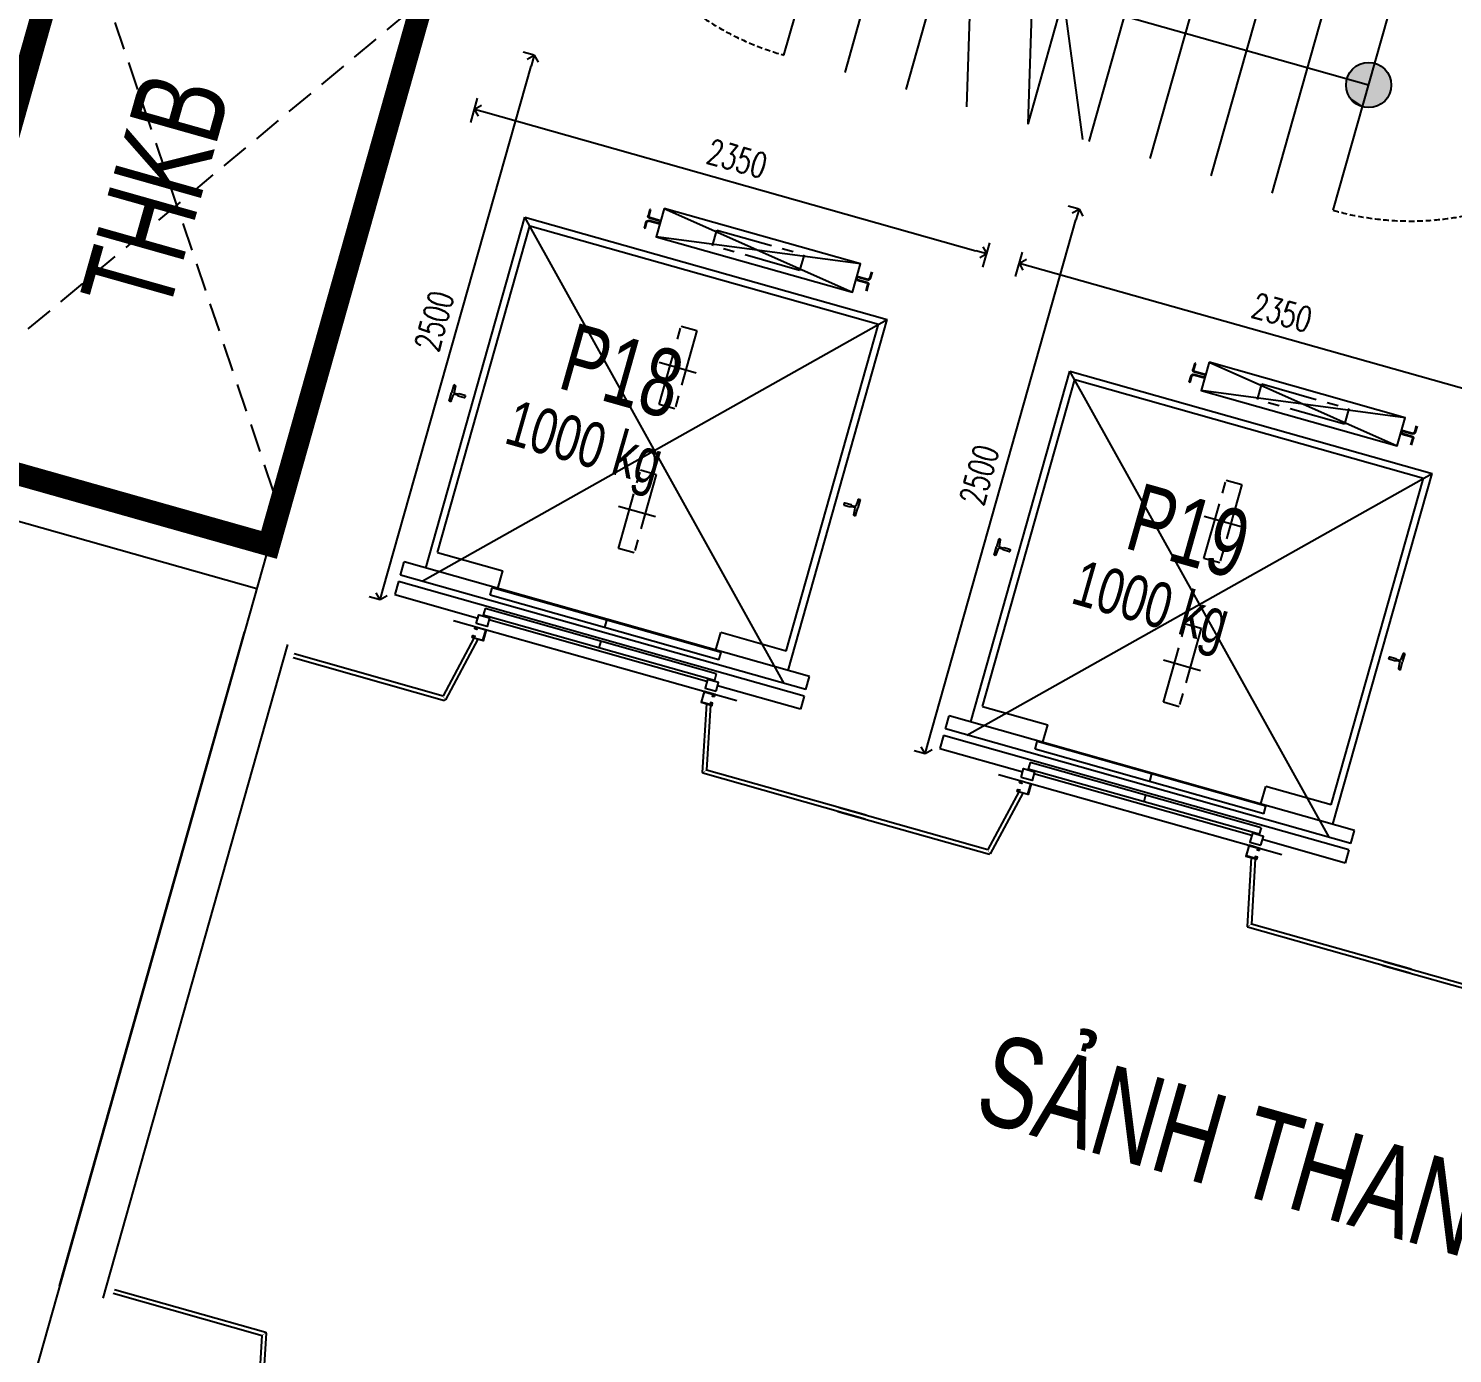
# Model space of a CAD drawing. Header units: millimetres. Extents: x -361675616 to 361246347, y -284141842 to 284396604.
# Drawn here: x -59336 to -53049, y 98079 to 103931 of the extents above; entities that cross this region are included whole.
import ezdxf
from ezdxf.enums import TextEntityAlignment as Align
from ezdxf.xclip import XClip

# ---------------------------------------------------------------- set-up
doc = ezdxf.new("R2010")
doc.units = ezdxf.units.MM
doc.header["$LTSCALE"] = 100
doc.header["$MEASUREMENT"] = 0
doc.header["$XCLIPFRAME"] = 0
for name, pattern in [('CENTERX2', [4, 2.5, -0.5, 0.5, -0.5]), ('HIDDEN', [0.375, 0.25, -0.125]), ('PHANTOMX2', [5, 2.5, -0.5, 0.5, -0.5, 0.5, -0.5]), ('Xref_NT1+NT2_MBDV Cot vach_220729$0$HIDDEN', [0.375, 0.25, -0.125])]:
    doc.linetypes.add(name, pattern=pattern)
for name, color, linetype in [('A-ANNO-ROOM', 50, 'Continuous'), ('dien tich thong thuy', 3, 'Continuous'), ('KT-Khuat', 9, 'HIDDEN'), ('KT-Net manh', 139, 'Continuous'), ('KT-Noi that', 32, 'Continuous'), ('KT-Tuong', 1, 'Continuous'), ('Xref_NT1+NT2 Cot vach HIGH$0$KT-Text', 7, 'Continuous'), ('Xref_NT1+NT2_MBDV Cot vach_220729$0$A-FLOR-STRS-ARROW', 8, 'Continuous'), ('Xref_NT1+NT2_MBDV Cot vach_220729$0$ccu12-Thay', 7, 'Continuous'), ('Xref_NT1+NT2_MBDV Cot vach_220729$0$KT-Net manh', 139, 'Continuous'), ('Xref_NT1+NT2_MBDV Cot vach_220729$0$KT-Text', 7, 'Continuous'), ('Xref_NT1+NT2_MBDV Cot vach_220729$0$KT-Thay', 7, 'Continuous'), ('Xref_NT1+NT2_MBDV Cot vach_220729$0$KT-Tuong', 1, 'Continuous'), ('Xref_ST_MBDV Cot vach 30.7.2022$0$KT-Text', 7, 'Continuous'), ('Xref_ST_MBDV Cot vach 30.7.2022$0$ST_MBDV Cot vach 220803$0$Xref_ST_MBDV Cot vach 30.7.2022$0$KT-Tuong', 1, 'Continuous')]:
    doc.layers.add(name, color=color, linetype=linetype)
doc.layers.add('D-building block', color=8, linetype='Continuous', lineweight=13)
doc.layers.add('KT-Kich thuoc', color=159, linetype='Continuous', lineweight=18)
doc.styles.add('220126_HDN_HBA typical plan$0$211210_HDN_HBA_TYPICAL PLAN CORE OPT 1$0$HBA-Text', font='GOTHIC.TTF')
doc.styles.add('DIM', font='vnsimli.shx', dxfattribs={"width": 0.7})
doc.styles.add('Xref_NT1+NT2 Cot vach HIGH$0$Arial', font='arial.ttf', dxfattribs={"width": 0.7})
doc.styles.add('Xref_NT1+NT2_MBDV Cot vach_220729$0$Arial', font='arial.ttf', dxfattribs={"width": 0.7})
doc.styles.add('Xref_NT1+NT2_MBDV Cot vach_220729$0$xref.N.Cot vach tang N2$0$DIM', font='vnsimli.shx', dxfattribs={"width": 0.7})
doc.dimstyles.new('CCU 1-100 A1', dxfattribs={"dimscale": 100, "dimtxt": 2.2, "dimasz": 1, "dimexe": 1, "dimexo": 0, "dimgap": 1, "dimtad": 1, "dimdec": 0, "dimdsep": 46, "dimtxsty": 'DIM', "dimblk1": 'ARCHTICK', "dimblk2": 'ARCHTICK', "dimsah": 1, "dimcen": 0, "dimdle": 1, "dimclrd": 256, "dimclre": 256, "dimclrt": 31, "dimadec": 0, "dimazin": 0, "dimtfac": 1, "dimtdec": 0, "dimtix": 1, "dimtmove": 2, "dimatfit": 3, "dimldrblk": 'ARCHTICK', "dimfxl": 8, "dimtolj": 1, "dimarcsym": 0})
doc.dimstyles.new('Xref_NT1+NT2_MBDV Cot vach_220729$0$xref.N.Cot vach tang N2$0$CCU 1-100 A1', dxfattribs={"dimscale": 100, "dimtxt": 2.2, "dimasz": 1, "dimexe": 1, "dimexo": 0, "dimgap": 1, "dimtad": 1, "dimdec": 0, "dimdsep": 46, "dimtxsty": 'Xref_NT1+NT2_MBDV Cot vach_220729$0$xref.N.Cot vach tang N2$0$DIM', "dimblk1": 'Xref_NT1+NT2_MBDV Cot vach_220729$0$xref.N.Cot vach tang N2$0$_ARCHTICK', "dimblk2": 'Xref_NT1+NT2_MBDV Cot vach_220729$0$xref.N.Cot vach tang N2$0$_ARCHTICK', "dimsah": 1, "dimcen": 0, "dimdle": 1, "dimclrd": 256, "dimclre": 256, "dimclrt": 31, "dimadec": 0, "dimazin": 0, "dimtfac": 1, "dimtdec": 0, "dimtix": 1, "dimtmove": 2, "dimatfit": 3, "dimldrblk": 'Xref_NT1+NT2_MBDV Cot vach_220729$0$xref.N.Cot vach tang N2$0$_ARCHTICK', "dimfxl": 8, "dimtolj": 1, "dimarcsym": 0})

# ---------------------------------------------------------------- blocks, each defined once
blk = doc.blocks.new('Xref_NT1+NT2_MBDV Cot vach_220729$0$A$C6F5A0866')
at = {"layer": 'Xref_NT1+NT2_MBDV Cot vach_220729$0$KT-Net manh'}
h = blk.add_hatch(color=256, dxfattribs=at)
edge = h.paths.add_edge_path(flags=0)
edge.add_arc((3725, 7205), 100, 360, 720)
h = blk.add_hatch(color=256, dxfattribs=at)
edge = h.paths.add_edge_path(flags=0)
edge.add_arc((3725, 7205), 100, 360, 720)
blk.add_hatch(color=256, dxfattribs=at).paths.add_polyline_path([(3694.1, 7109.9), (3755.9, 7109.9), (3805.9, 7146.2), (3825, 7205), (3805.9, 7263.8), (3755.9, 7300.1), (3694.1, 7300.1), (3644.1, 7263.8), (3625, 7205), (3644.1, 7146.2)], flags=0)
blk.add_hatch(color=256, dxfattribs=at).paths.add_polyline_path([(3694.1, 7109.9), (3755.9, 7109.9), (3805.9, 7146.2), (3825, 7205), (3805.9, 7263.8), (3755.9, 7300.1), (3694.1, 7300.1), (3644.1, 7263.8), (3625, 7205), (3644.1, 7146.2)], flags=0)
at = {"layer": 'Xref_NT1+NT2_MBDV Cot vach_220729$0$A-FLOR-STRS-ARROW', "elevation": 0}
for points in [[(3150, 8885.9), (3626.5, 9003.8), (3648.3, 9137.7), (3748.9, 8899.2), (3767.4, 9035.4), (4425, 9177.1)], [(3150, 8605), (3626.5, 8722.9), (3648.3, 8856.8), (3748.9, 8618.3), (3767.4, 8754.5), (4425, 8896.2)]]:
    blk.add_lwpolyline(points, dxfattribs=at)
at = {"layer": 'Xref_NT1+NT2_MBDV Cot vach_220729$0$KT-Net manh'}
blk.add_line((3644.1, 7263.8, 0), (3625, 7205, 0), dxfattribs=at)
blk.add_line((3644.1, 7263.8, 0), (3625, 7205, 0), dxfattribs=at)
at = {"layer": 'Xref_NT1+NT2_MBDV Cot vach_220729$0$KT-Net manh', "linetype": 'Xref_NT1+NT2_MBDV Cot vach_220729$0$HIDDEN'}
blk.add_lwpolyline([(3150, 9725, -0.414131), (4399.7, 10975), (4650.3, 10975, -0.414131), (5900, 9725, -1.000029)], format="xyb", dxfattribs=at)
at = {"layer": 'Xref_NT1+NT2_MBDV Cot vach_220729$0$KT-Net manh', "elevation": 0}
for points in [[(3725, 7205), (3725, 8675)], [(4375, 8334.2), (3725, 8605), (3150, 8355)]]:
    blk.add_lwpolyline(points, dxfattribs=at)
at = {"layer": 'Xref_NT1+NT2_MBDV Cot vach_220729$0$KT-Net manh', "linetype": 'Xref_NT1+NT2_MBDV Cot vach_220729$0$HIDDEN', "elevation": 0}
blk.add_lwpolyline([(3150, 7205, 0.414131), (4399.7, 5955), (4650.3, 5955, 0.414131), (5900, 7205, 1.000029)], format="xyb", dxfattribs=at)
at = {"layer": 'Xref_NT1+NT2_MBDV Cot vach_220729$0$KT-Net manh'}
blk.add_circle((3725, 7205, 0), 100, dxfattribs=at)
blk.add_circle((3725, 7205, 0), 100, dxfattribs=at)
at = {"layer": 'Xref_NT1+NT2_MBDV Cot vach_220729$0$KT-Thay', "extrusion": (1.28361e-08, 3.72499e-11, 1)}
for p, q in [((3150, 9725), (4375, 9725, 0)), ((3150, 9445, 0), (4375, 9445, 0)), ((3150, 9165, 0), (4375, 9165, 0)), ((3150, 8605, 0), (4375, 8605, 0)), ((3150, 8325, 0), (4375, 8325, 0)), ((3150, 8045, 0), (4375, 8045, 0)), ((3150, 7765, 0), (4375, 7765, 0)), ((3150, 7485, 0), (4375, 7485, 0)), ((3150, 7205, 0), (4375, 7205, 0))]:
    blk.add_line(p, q, dxfattribs=at)
blk = doc.blocks.new('_Open90')
at = {"color": 0, "linetype": 'ByBlock', "lineweight": -2}
for p, q in [((0, 0), (-1, 0)), ((-0.5, 0.5), (0, 0)), ((0, 0), (-0.5, -0.5))]:
    blk.add_line(p, q, dxfattribs=at)
blk = doc.blocks.new('*D120')
at = {"layer": 'Defpoints', "color": 5, "transparency": 16777216}
for p, q in [((730, -880.3), (730, -741.6)), ((2230, -843.2), (2230, -741.7)), ((780, -791.6), (1371.8, -791.7)), ((2180, -791.7), (1728.4, -791.7))]:
    blk.add_line(p, q, dxfattribs=at)
at = {"layer": 'Defpoints', "color": 0, "transparency": 16777216}
for p in [(2230, -791.7), (2230, -843.2, 0), (730, -880.3, 0)]:
    blk.add_point(p, dxfattribs=at)
at = {"layer": 'Defpoints', "color": 5, "transparency": 16777216, "xscale": 50, "yscale": 50, "zscale": 50}
for p, rotation in [((730, -791.6), 179.9996488722478), ((2230, -791.7), 359.9996488722477)]:
    blk.add_blockref('_Open90', p, dxfattribs=dict(at, rotation=rotation))
at = {"layer": 'Defpoints', "color": 5, "transparency": 16777216, "insert": (1550.1, -791.7), "char_height": 110, "attachment_point": 5, "rotation": 359.99965, "style": 'DIM'}
blk.add_mtext('\\A1;1500', dxfattribs=at)
blk = doc.blocks.new('_ARCHTICK')
at = {"color": 0, "linetype": 'ByBlock', "const_width": 0.15}
blk.add_lwpolyline([(-0.5, -0.5), (0.5, 0.5)], dxfattribs=at)
blk = doc.blocks.new('*D121')
at = {"layer": 'Defpoints', "color": 5, "transparency": 16777216}
for p, q in [((879.1, -387.5), (1000.2, -387.5)), ((950.2, -437.5), (950.2, -1009.2)), ((950.2, -1937.5), (950.2, -1365.8)), ((879.1, -1987.5), (1000.2, -1987.5))]:
    blk.add_line(p, q, dxfattribs=at)
at = {"layer": 'Defpoints', "color": 0, "transparency": 16777216}
for p in [(879.1, -387.5, 0), (879.1, -1987.5, 0), (950.2, -1987.5)]:
    blk.add_point(p, dxfattribs=at)
at = {"layer": 'Defpoints', "color": 5, "transparency": 16777216, "xscale": 50, "yscale": 50, "zscale": 50}
for p, rotation in [((950.2, -387.5), 89.99964887558284), ((950.2, -1987.5), 269.9996488755828)]:
    blk.add_blockref('_Open90', p, dxfattribs=dict(at, rotation=rotation))
at = {"layer": 'Defpoints', "color": 5, "transparency": 16777216, "insert": (950.2, -1187.5), "char_height": 110, "attachment_point": 5, "rotation": 269.99965, "style": 'DIM'}
blk.add_mtext('\\A1;1600', dxfattribs=at)
blk = doc.blocks.new('Xref_NT1+NT2_MBDV Cot vach_220729$0$xref.N.Cot vach tang N2$0$_Open90')
at = {"color": 0, "linetype": 'ByBlock', "lineweight": -2}
for p, q in [((0, 0), (-1, 0)), ((-0.5, 0.5), (0, 0)), ((0, 0), (-0.5, -0.5))]:
    blk.add_line(p, q, dxfattribs=at)
blk = doc.blocks.new('*D140')
at = {"layer": 'Defpoints', "color": 5, "transparency": 16777216}
for p, q in [((-54697.9, 103133.7), (-54746, 103147.3)), ((-55364.1, 100776), (-54711.5, 103085.6)), ((-55377.7, 100727.9), (-55425.8, 100741.5))]:
    blk.add_line(p, q, dxfattribs=at)
at = {"layer": 'Defpoints', "color": 0, "transparency": 16777216}
for p in [(-54697.9, 103133.7, 0), (-54697.9, 103133.7), (-55377.7, 100727.9, 0)]:
    blk.add_point(p, dxfattribs=at)
at = {"layer": 'Defpoints', "color": 5, "transparency": 16777216, "xscale": 50, "yscale": 50, "zscale": 50}
for p, rotation in [((-54697.9, 103133.7), 74.22122040715553), ((-55377.7, 100727.9), 254.2212204071555)]:
    blk.add_blockref('Xref_NT1+NT2_MBDV Cot vach_220729$0$xref.N.Cot vach tang N2$0$_Open90', p, dxfattribs=dict(at, rotation=rotation))
at = {"layer": 'Defpoints', "color": 5, "transparency": 16777216, "insert": (-55138.8, 101959.4), "char_height": 110, "attachment_point": 5, "rotation": 74.22122, "style": 'Xref_NT1+NT2_MBDV Cot vach_220729$0$xref.N.Cot vach tang N2$0$DIM'}
blk.add_mtext('\\A1;2500', dxfattribs=at)
blk = doc.blocks.new('Xref_NT1+NT2_MBDV Cot vach_220729$0$xref.N.Cot vach tang N2$0$_ARCHTICK')
at = {"color": 0, "linetype": 'ByBlock', "const_width": 0.15}
blk.add_lwpolyline([(-0.5, -0.5), (0.5, 0.5)], dxfattribs=at)
blk = doc.blocks.new('*D141')
at = {"layer": 'Defpoints', "color": 5, "transparency": 16777216}
for p, q in [((-54978, 102835.9), (-54947.7, 102943.1)), ((-54913.2, 102881.4), (-52748, 102269.6)), ((-52716.6, 102196.9), (-52686.3, 102304.1))]:
    blk.add_line(p, q, dxfattribs=at)
at = {"layer": 'Defpoints', "color": 0, "transparency": 16777216}
for p in [(-54978, 102835.9, 0), (-52699.9, 102256), (-52716.6, 102196.9, 0)]:
    blk.add_point(p, dxfattribs=at)
at = {"layer": 'Defpoints', "color": 5, "transparency": 16777216, "xscale": 50, "yscale": 50, "zscale": 50}
for p, rotation in [((-54961.3, 102895), 164.2212196862855), ((-52699.9, 102256), 344.2212196862855)]:
    blk.add_blockref('Xref_NT1+NT2_MBDV Cot vach_220729$0$xref.N.Cot vach tang N2$0$_Open90', p, dxfattribs=dict(at, rotation=rotation))
at = {"layer": 'Defpoints', "color": 5, "transparency": 16777216, "insert": (-53802.1, 102676.5), "char_height": 110, "attachment_point": 5, "rotation": 344.22122, "style": 'Xref_NT1+NT2_MBDV Cot vach_220729$0$xref.N.Cot vach tang N2$0$DIM'}
blk.add_mtext('\\A1;2350', dxfattribs=at)
blk = doc.blocks.new('*D142')
at = {"layer": 'Defpoints', "color": 5, "transparency": 16777216}
for p, q in [((-57103.7, 103813.5), (-57151.8, 103827.1)), ((-57769.9, 101455.8), (-57117.3, 103765.4)), ((-57783.5, 101407.7), (-57831.6, 101421.3))]:
    blk.add_line(p, q, dxfattribs=at)
at = {"layer": 'Defpoints', "color": 0, "transparency": 16777216}
for p in [(-57103.7, 103813.5, 0), (-57103.7, 103813.5), (-57783.5, 101407.7, 0)]:
    blk.add_point(p, dxfattribs=at)
at = {"layer": 'Defpoints', "color": 5, "transparency": 16777216, "xscale": 50, "yscale": 50, "zscale": 50}
for p, rotation in [((-57103.7, 103813.5), 74.22122040715507), ((-57783.5, 101407.7), 254.2212204071551)]:
    blk.add_blockref('Xref_NT1+NT2_MBDV Cot vach_220729$0$xref.N.Cot vach tang N2$0$_Open90', p, dxfattribs=dict(at, rotation=rotation))
at = {"layer": 'Defpoints', "color": 5, "transparency": 16777216, "insert": (-57544.6, 102639.2), "char_height": 110, "attachment_point": 5, "rotation": 74.22122, "style": 'Xref_NT1+NT2_MBDV Cot vach_220729$0$xref.N.Cot vach tang N2$0$DIM'}
blk.add_mtext('\\A1;2500', dxfattribs=at)
blk = doc.blocks.new('*D143')
at = {"layer": 'Defpoints', "color": 5, "transparency": 16777216}
for p, q in [((-57383.8, 103515.8), (-57353.5, 103622.9)), ((-57319, 103561.2), (-55153.8, 102949.4)), ((-55122.4, 102876.7), (-55092.1, 102983.9))]:
    blk.add_line(p, q, dxfattribs=at)
at = {"layer": 'Defpoints', "color": 0, "transparency": 16777216}
for p in [(-57383.8, 103515.8, 0), (-55105.7, 102935.8), (-55122.4, 102876.7, 0)]:
    blk.add_point(p, dxfattribs=at)
at = {"layer": 'Defpoints', "color": 5, "transparency": 16777216, "xscale": 50, "yscale": 50, "zscale": 50}
for p, rotation in [((-57367.1, 103574.8), 164.221219686286), ((-55105.7, 102935.8), 344.221219686286)]:
    blk.add_blockref('Xref_NT1+NT2_MBDV Cot vach_220729$0$xref.N.Cot vach tang N2$0$_Open90', p, dxfattribs=dict(at, rotation=rotation))
at = {"layer": 'Defpoints', "color": 5, "transparency": 16777216, "insert": (-56207.9, 103356.3), "char_height": 110, "attachment_point": 5, "rotation": 344.22122, "style": 'Xref_NT1+NT2_MBDV Cot vach_220729$0$xref.N.Cot vach tang N2$0$DIM'}
blk.add_mtext('\\A1;2350', dxfattribs=at)
blk = doc.blocks.new('STTT2')
at = {"layer": 'Xref_NT1+NT2_MBDV Cot vach_220729$0$KT-Text', "extrusion": (-7.84266e-08, 2.27976e-08, 1), "style": 'Xref_NT1+NT2_MBDV Cot vach_220729$0$Arial', "oblique": 360, "width": 0.7}
for s, p in [('P18', (-56626.2, 102067.4, 0)), ('P19', (-54124.2, 101360.4, 0))]:
    blk.add_text(s, height=300, rotation=344.22122, dxfattribs=at).set_placement(p, align=Align.CENTER)
at = {"layer": 'Xref_NT1+NT2_MBDV Cot vach_220729$0$KT-Text', "style": 'Xref_NT1+NT2_MBDV Cot vach_220729$0$Arial', "width": 0.7}
for p in [(-56777.9, 101798.5, 0), (-54275.9, 101091.5, 0)]:
    blk.add_text('1000 kg', height=200, rotation=344, dxfattribs=at).set_placement(p, align=Align.CENTER)
blk = doc.blocks.new('ĂERWER')
at = {"layer": 'Xref_ST_MBDV Cot vach 30.7.2022$0$KT-Text'}
blk.add_blockref('STTT2', (0, 0), dxfattribs=at)
blk = doc.blocks.new('PCCCCC')
at = {"layer": 'D-building block', "color": 2, "const_width": 100, "elevation": 0}
blk.add_lwpolyline([(-37495.8, -49951.1), (-35956.1, -50386.2), (-35276.3, -47980.4), (-36816, -47545.3)], close=True, dxfattribs=at)
at = {"layer": 'KT-Khuat', "ltscale": 5}
for p, q in [((-36816, -47545.4, 0), (-35911.2, -50227.5, 0)), ((-37450.9, -49792.4, 0), (-35276.3, -47980.4, 0))]:
    blk.add_line(p, q, dxfattribs=at)
at = {"layer": 'KT-Tuong'}
blk.add_line((-36816, -47545.3, 0), (-37495.8, -49951.1, 0), dxfattribs=at)
at = {"layer": 'Xref_ST_MBDV Cot vach 30.7.2022$0$ST_MBDV Cot vach 220803$0$Xref_ST_MBDV Cot vach 30.7.2022$0$KT-Tuong'}
for p, q in [((-37495.8, -49951.1, 0), (-35956.1, -50386.2, 0)), ((-37495.8, -49951.1, 0), (-35956.1, -50386.2, 0)), ((-37743.6, -50088.9, 0), (-36010.4, -50578.6, 0))]:
    blk.add_line(p, q, dxfattribs=at)
at = {"layer": 'Xref_NT1+NT2_MBDV Cot vach_220729$0$KT-Text', "extrusion": (-2.27976e-08, -7.84266e-08, 1), "style": 'Xref_NT1+NT2_MBDV Cot vach_220729$0$Arial', "width": 0.7}
blk.add_text('THKB', height=400, rotation=74.22123, dxfattribs=at).set_placement((-36265, -48884.8, 0), align=Align.CENTER)
blk = doc.blocks.new('A$C418F5BC8')
at = {"layer": 'A-ANNO-ROOM', "insert": (648.1, 1090.8), "char_height": 600, "attachment_point": 2, "rotation": 50.44883, "style": '220126_HDN_HBA typical plan$0$211210_HDN_HBA_TYPICAL PLAN CORE OPT 1$0$HBA-Text'}
blk.add_mtext_dynamic_manual_height_columns('SL-S', width=722857412.874, gutter_width=9765.6, heights=[0], dxfattribs=at)
blk = doc.blocks.new('A$C2A6C5140')
at = {"layer": 'A-ANNO-ROOM', "insert": (731.4, 1190, 0), "char_height": 600, "attachment_point": 2, "rotation": 50.44883, "style": '220126_HDN_HBA typical plan$0$211210_HDN_HBA_TYPICAL PLAN CORE OPT 1$0$HBA-Text'}
blk.add_mtext_dynamic_manual_height_columns('2-BR', width=722857412.874, gutter_width=9765.6, heights=[0], dxfattribs=at)
blk = doc.blocks.new('A$C5388591E')
at = {"layer": 'A-ANNO-ROOM', "insert": (894.3, 842.2, 0), "char_height": 600, "attachment_point": 2, "rotation": 1.40647, "style": '220126_HDN_HBA typical plan$0$211210_HDN_HBA_TYPICAL PLAN CORE OPT 1$0$HBA-Text'}
blk.add_mtext_dynamic_manual_height_columns('3-BR', width=722857412.874, gutter_width=9765.6, heights=[0], dxfattribs=at)
blk = doc.blocks.new('A$C21AF0CCA')
at = {"layer": 'A-ANNO-ROOM', "insert": (1197.6, 814.7), "char_height": 600, "attachment_point": 2, "rotation": 0.10543, "style": '220126_HDN_HBA typical plan$0$211210_HDN_HBA_TYPICAL PLAN CORE OPT 1$0$HBA-Text'}
blk.add_mtext_dynamic_manual_height_columns('1-BR+', width=722857412.874, gutter_width=9765.6, heights=[0], dxfattribs=at)
blk = doc.blocks.new('TM KHACH CH (NT2)')
at = {"layer": 'KT-Net manh'}
for p, q in [((2832, 100), (2832, -583.1)), ((2850, 100), (2850, -595.3)), ((2500, -537.5), (2500, -1837.5)), ((2550, -644.8), (2832, -583.1)), ((2550, -663.3), (2847, -598.3)), ((2847, -595.3), (2847, -598.3)), ((2850, -595.3), (2847, -595.3)), ((2550, -1711.7), (2847, -1776.7)), ((2550, -1730.2), (2832, -1791.9)), ((2832, -2525), (2832, -1791.9)), ((2847, -1779.7), (2847, -1776.7)), ((2850, -1779.7), (2847, -1779.7)), ((2850, -2525), (2850, -1779.7))]:
    blk.add_line(p, q, dxfattribs=at)
at = {"layer": 'KT-Net manh', "const_width": 2}
for points in [[(2847, -595.3), (2832, -583.1)], [(2847, -1779.7), (2832, -1791.9)]]:
    blk.add_lwpolyline(points, dxfattribs=at)
at = {"layer": 'KT-Net manh', "ltscale": 2}
for points in [[(2510, -637.5), (2500, -637.5), (2500, -687.5), (2550, -687.5), (2550, -637.5), (2540, -637.5), (2540, -647.5), (2541.6, -647.5), (2541.6, -639.1), (2548.4, -639.1), (2548.4, -685.9), (2501.6, -685.9), (2501.6, -639.1), (2508.4, -639.1), (2508.4, -647.5), (2510, -647.5)], [(2510, -1737.5), (2500, -1737.5), (2500, -1687.5), (2550, -1687.5), (2550, -1737.5), (2540, -1737.5), (2540, -1727.5), (2541.6, -1727.5), (2541.6, -1735.9), (2548.4, -1735.9), (2548.4, -1689.1), (2501.6, -1689.1), (2501.6, -1735.9), (2508.4, -1735.9), (2508.4, -1727.5), (2510, -1727.5)]]:
    blk.add_lwpolyline(points, close=True, dxfattribs=at)
at = {"layer": 'KT-Noi that', "linetype": 'Continuous'}
for p, q in [((1497.5, -260.5, 0), (1497.5, -255.5, 0)), ((1497.5, -255.5, 0), (1535, -255.5, 0)), ((1500.5, -263.5, 0), (1530, -266.6, 0)), ((1530, -316.5, 0), (1530, -287.5, 0)), ((1533, -283.4, 0), (1533, -269.6, 0)), ((1572.5, -255.5, 0), (1535, -255.5, 0)), ((1537.1, -283.4, 0), (1537.1, -269.6, 0)), ((1540, -316.5, 0), (1540, -287.5, 0)), ((1569.5, -263.5, 0), (1540.1, -266.6, 0)), ((1572.5, -260.5, 0), (1572.5, -255.5, 0)), ((1531, -317.5, 0), (1535, -317.5, 0)), ((1539, -317.5, 0), (1535, -317.5, 0)), ((516.5, -877.5, 0), (545.6, -877.5, 0)), ((516.5, -880.7, 0), (516.5, -877.5, 0)), ((603.5, -877.5, 0), (574.4, -877.5, 0)), ((603.5, -880.7, 0), (603.5, -877.5, 0)), ((516.5, -880.7, 0), (545.6, -880.7, 0)), ((551.8, -931.3, 0), (551.8, -886.9, 0)), ((555, -931.3, 0), (555, -886.9, 0)), ((558, -934.3, 0), (562, -934.3, 0)), ((558, -937.5, 0), (562, -937.5, 0)), ((565, -931.3, 0), (565, -886.9, 0)), ((568.2, -931.3, 0), (568.2, -886.9, 0)), ((603.5, -880.7, 0), (574.4, -880.7, 0)), ((551.8, -1843.7, 0), (551.8, -1888.1, 0)), ((555, -1843.7, 0), (555, -1888.1, 0)), ((558, -1837.5, 0), (562, -1837.5, 0)), ((558, -1840.7, 0), (562, -1840.7, 0)), ((565, -1843.7, 0), (565, -1888.1, 0)), ((568.2, -1843.7, 0), (568.2, -1888.1, 0)), ((516.5, -1894.3, 0), (545.6, -1894.3, 0)), ((516.5, -1897.5, 0), (545.6, -1897.5, 0)), ((603.5, -1894.3, 0), (574.4, -1894.3, 0)), ((603.5, -1897.5, 0), (574.4, -1897.5, 0)), ((1530, -2058.5, 0), (1530, -2087.5, 0)), ((1531, -2057.5, 0), (1535, -2057.5, 0)), ((1539, -2057.5, 0), (1535, -2057.5, 0)), ((1540, -2058.5, 0), (1540, -2087.5, 0)), ((1497.5, -2114.5, 0), (1497.5, -2119.5, 0)), ((1497.5, -2119.5, 0), (1535, -2119.5, 0)), ((1500.5, -2111.5, 0), (1529.9, -2108.4, 0)), ((1532.9, -2091.6, 0), (1532.9, -2105.4, 0)), ((1572.5, -2119.5, 0), (1535, -2119.5, 0)), ((1537.1, -2091.6, 0), (1537.1, -2105.4, 0)), ((1569.5, -2111.5, 0), (1540.1, -2108.4, 0)), ((1572.5, -2114.5, 0), (1572.5, -2119.5, 0))]:
    blk.add_line(p, q, dxfattribs=at)
at = {"layer": 'KT-Noi that', "linetype": 'Continuous', "ltscale": 2}
for p, q in [((2310, -2117.5, 0), (2310, -257.5, 0)), ((2370, -257.5, 0), (2310, -257.5, 0)), ((2370, -2117.5, 0), (2370, -257.5, 0)), ((2400, -2117.5, 0), (2400, -257.5, 0)), ((2400, -257.5, 0), (2460, -257.5, 0)), ((2460, -257.5, 0), (2460, -637.5, 0)), ((700, -356.5, 0), (700, -2018.5, 0)), ((2310, -356.5, 0), (700, -356.5, 0)), ((730, -387.5, 0), (730, -1987.5, 0)), ((2230, -387.5, 0), (730, -387.5, 0)), ((2230, -387.5, 0), (2230, -687.5, 0)), ((2310, -687.5, 0), (2230, -687.5, 0)), ((2314, -1712.5, 0), (2314, -662.5, 0)), ((2348, -662.5, 0), (2314, -662.5, 0)), ((2348, -1712.5, 0), (2348, -662.5, 0)), ((2411, -1717.5, 0), (2411, -657.5, 0)), ((2411, -657.5, 0), (2441.3, -657.5, 0)), ((2441.3, -1717.5, 0), (2441.3, -657.5, 0)), ((2455, -1687.5, 0), (2455, -687.5, 0)), ((2314, -1187.5, 0), (2348, -1187.5, 0)), ((2411, -1187.5, 0), (2441.3, -1187.5, 0)), ((2230, -1987.5, 0), (2230, -1687.5, 0)), ((2310, -1687.5, 0), (2230, -1687.5, 0)), ((2348, -1712.5, 0), (2314, -1712.5, 0)), ((2411, -1717.5, 0), (2441.3, -1717.5, 0)), ((2460, -2117.5, 0), (2460, -1737.5, 0)), ((2230, -1987.5, 0), (730, -1987.5, 0)), ((2310, -2018.5, 0), (700, -2018.5, 0)), ((2370, -2117.5, 0), (2310, -2117.5, 0)), ((2400, -2117.5, 0), (2460, -2117.5, 0))]:
    blk.add_line(p, q, dxfattribs=at)
at = {"layer": 'KT-Noi that', "linetype": 'HIDDEN', "ltscale": 500}
for p, q in [((2370, -356.5, 0), (700, -2018.5, 0)), ((2370, -2018.5, 0), (700, -356.5, 0)), ((495, -937.5, 0), (625, -1837.5, 0)), ((495, -1837.5, 0), (625, -937.5, 0))]:
    blk.add_line(p, q, dxfattribs=at)
at = {"layer": 'KT-Noi that', "linetype": 'CENTERX2'}
for p, q in [((1155, -1101.5, 0), (1155, -1270.8, 0)), ((1815, -1101.5, 0), (1815, -1270.8, 0))]:
    blk.add_line(p, q, dxfattribs=at)
at = {"layer": 'KT-Noi that', "linetype": 'Continuous', "ltscale": 2, "elevation": 0}
for points in [[(2485, -637.5), (2445, -637.5), (2445, -687.5), (2485, -687.5)], [(495, -937.5), (625, -937.5), (625, -1837.5), (495, -1837.5)], [(2485, -1737.5), (2445, -1737.5), (2445, -1687.5), (2485, -1687.5)]]:
    blk.add_lwpolyline(points, close=True, dxfattribs=at)
at = {"layer": 'KT-Noi that', "linetype": 'PHANTOMX2', "elevation": 0}
for points in [[(524, -1187.5), (524, -1587.5), (596, -1587.5), (596, -1187.5)], [(975, -1151.5), (975, -1223.5), (1335, -1223.5), (1335, -1151.5)], [(1635, -1151.5), (1635, -1223.5), (1995, -1223.5), (1995, -1151.5)]]:
    blk.add_lwpolyline(points, close=True, dxfattribs=at)
at = {"layer": 'KT-Noi that', "linetype": 'Continuous'}
for centre, radius, start, end in [((1500.5, -260.5, 0), 3, 179.99965, 269.99965), ((1530, -269.6, 0), 3, 359.99965, 89.99965), ((1527.7, -282.8, 0), 5.25, 295.66937, 353.31693), ((1540.1, -269.6, 0), 3, 89.99965, 179.99965), ((1542.3, -282.8, 0), 5.25, 186.68237, 244.32993), ((1569.5, -260.5, 0), 3, 269.99965, 359.99965), ((1531, -316.5, 0), 1, 179.99965, 269.99965), ((1539, -316.5, 0), 1, 269.99965, 359.99965), ((545.6, -886.9, 0), 9.4, 359.99965, 89.99965), ((574.4, -886.9, 0), 9.4, 89.99965, 179.99965), ((545.6, -886.9, 0), 6.2, 359.99965, 89.99965), ((558, -931.3, 0), 6.2, 179.99965, 269.99965), ((558, -931.3, 0), 3, 179.99965, 269.99965), ((562, -931.3, 0), 6.2, 269.99965, 359.99965), ((562, -931.3, 0), 3, 269.99965, 359.99965), ((574.4, -886.9, 0), 6.2, 89.99965, 179.99965), ((558, -1843.7, 0), 6.2, 89.99965, 179.99965), ((558, -1843.7, 0), 3, 89.99965, 179.99965), ((562, -1843.7, 0), 6.2, 359.99965, 89.99965), ((562, -1843.7, 0), 3, 359.99965, 89.99965), ((545.6, -1888.1, 0), 6.2, 269.99965, 359.99965), ((545.6, -1888.1, 0), 9.4, 269.99965, 359.99965), ((574.4, -1888.1, 0), 9.4, 179.99965, 269.99965), ((574.4, -1888.1, 0), 6.2, 179.99965, 269.99965), ((1531, -2058.5, 0), 1, 89.99965, 179.99965), ((1539, -2058.5, 0), 1, 359.99965, 89.99965), ((1500.5, -2114.5, 0), 3, 89.99965, 179.99965), ((1529.9, -2105.4, 0), 3, 269.99965, 359.99965), ((1527.7, -2092.2, 0), 5.25, 6.68237, 64.32993), ((1542.3, -2092.2, 0), 5.25, 115.66937, 173.31693), ((1540.1, -2105.4, 0), 3, 179.99965, 269.99965), ((1569.5, -2114.5, 0), 3, 359.99965, 89.99965)]:
    blk.add_arc(centre, radius, start, end, dxfattribs=at)
at = {"layer": 'Defpoints', "color": 5}
for base, p1, p2, angle, picture, middle in [((950.2, -1987.5), (879.1, -387.5, 0), (879.1, -1987.5, 0), 89.99965, '*D121', (950.2, -1187.5)), ((2230, -791.7), (730, -880.3, 0), (2230, -843.2, 0), 359.99965, '*D120', (1550.1, -791.7))]:
    dim = blk.add_linear_dim(base=base, p1=p1, p2=p2, angle=angle, dimstyle='CCU 1-100 A1', override={"dimscale": 50, "dimblk1": 'Open90', "dimblk2": 'Open90', "dimclrd": 5, "dimclre": 5, "dimclrt": 5, "dimlwd": 65535, "dimlwe": 65535}, dxfattribs=at)
    dim.commit()
    dim.dimension.update_dxf_attribs({"geometry": picture, "text_midpoint": middle, "dimtype": 128})

msp = doc.modelspace()

# ---------------------------------------------------------------- linework, layer by layer
at = {"layer": 'Xref_NT1+NT2_MBDV Cot vach_220729$0$ccu12-Thay', "elevation": 0}
msp.add_lwpolyline([(-56723.9, 107138.4), (-56723.9, 107138.4), (-57549.9, 104215), (-60042.1, 95395.3), (-58694.9, 95014.7), (-60993.6, 86879.6, 0.5292), (-56786.9, 81810.1), (-44478.4, 82977, 0.308212), (-41014.8, 85871.8)], format="xyb", dxfattribs=at)
at = {"layer": 'Xref_NT1+NT2_MBDV Cot vach_220729$0$KT-Tuong', "ltscale": 0.5}
for p, q in [((-58612.5, 100454.7), (-58383.4, 101265.5, 0)), ((-58787.1, 99101.2), (-58190.9, 101211.1)), ((-59199.2, 98378.5), (-58612.5, 100454.7)), ((-59006.7, 98324.1), (-58787.1, 99101.2))]:
    msp.add_line(p, q, dxfattribs=at)

# ---------------------------------------------------------------- block references
at = {"layer": 'A-ANNO-ROOM'}
for p in [(-189530.7, 172460.4, 0), (-190889.2, 167537.1, 0), (-200792.6, 136225.8, 0)]:
    msp.add_blockref('A$C21AF0CCA', p, dxfattribs=at)
at = {"layer": 'dien tich thong thuy'}
for name, p in [('A$C418F5BC8', (-193627.8, 162535.8, 0)), ('A$C418F5BC8', (-196423.1, 158761.1, 0)), ('A$C2A6C5140', (-184324.1, 156728, 0)), ('A$C418F5BC8', (-197159, 154394.3, 0)), ('A$C418F5BC8', (-196884, 150046.2, 0)), ('A$C2A6C5140', (-186961.9, 149139.9, 0)), ('A$C418F5BC8', (-198454.1, 145456, 0)), ('A$C418F5BC8', (-199748, 141469.3, 0)), ('A$C2A6C5140', (-189508.6, 140127.3, 0)), ('A$C2A6C5140', (-191916.6, 131438.4, 0)), ('A$C2A6C5140', (-194202.5, 124603.3, 0)), ('A$C2A6C5140', (-196141.2, 116842.5, 0)), ('A$C5388591E', (-189972.9, 179563.6, 0)), ('A$C5388591E', (-206737.7, 115340.5, 0)), ('PCCCCC', (-22318.5, 152036.7))]:
    msp.add_blockref(name, p, dxfattribs=at)
at = {"layer": 'KT-Kich thuoc', "xscale": -1, "rotation": 74.22122041140408}
for p in [(-57297.2, 103868.2, 0), (-54891.4, 103188.4, 0), (-52485.6, 102508.6, 0)]:
    msp.add_blockref('TM KHACH CH (NT2)', p, dxfattribs=at)
at = {"layer": 'KT-Kich thuoc', "rotation": 74.22122041141273}
msp.add_blockref('TM KHACH CH (NT2)', (-59635.7, 95592.3), dxfattribs=at)
at = {"layer": 'Xref_NT1+NT2 Cot vach HIGH$0$KT-Text', "rotation": 74.22122668239332}
msp.add_blockref('Xref_NT1+NT2_MBDV Cot vach_220729$0$A$C6F5A0866', (-47498.7, 98137.8, 0), dxfattribs=at)
at = {"layer": 'Xref_ST_MBDV Cot vach 30.7.2022$0$KT-Text'}
ref = msp.add_blockref('ĂERWER', (-130.2, 207.8, 0), dxfattribs=at)
XClip(ref).set_block_clipping_path([(-145481.4968165714, 62681.6150321455), (6518.5031834296, 171203.0065159942)])

# ---------------------------------------------------------------- texts
at = {"layer": 'Xref_NT1+NT2 Cot vach HIGH$0$KT-Text', "insert": (-53369.8, 99023, 0), "char_height": 400, "width": 4371.406, "attachment_point": 2, "rotation": 344.22122, "style": 'Xref_NT1+NT2 Cot vach HIGH$0$Arial'}
msp.add_mtext('SẢNH THANG MÁY', dxfattribs=at)

# ---------------------------------------------------------------- dimensions: what is measured, and where the dimension line sits
at = {"layer": 'Defpoints', "color": 5}
for p1, p2, distance, picture, middle in [((-57783.5, 101407.7, 0), (-57103.7, 103813.5, 0), 0, '*D142', (-57544.6, 102639.2)), ((-57383.8, 103515.8, 0), (-55122.4, 102876.7, 0), 61.3, '*D143', (-56207.9, 103356.3)), ((-55377.7, 100727.9, 0), (-54697.9, 103133.7, 0), 0, '*D140', (-55138.8, 101959.4)), ((-54978, 102835.9, 0), (-52716.6, 102196.9, 0), 61.3, '*D141', (-53802.1, 102676.5))]:
    dim = msp.add_aligned_dim(p1=p1, p2=p2, distance=distance, dimstyle='Xref_NT1+NT2_MBDV Cot vach_220729$0$xref.N.Cot vach tang N2$0$CCU 1-100 A1', override={"dimscale": 50, "dimblk1": 'Xref_NT1+NT2_MBDV Cot vach_220729$0$xref.N.Cot vach tang N2$0$_Open90', "dimblk2": 'Xref_NT1+NT2_MBDV Cot vach_220729$0$xref.N.Cot vach tang N2$0$_Open90', "dimclrd": 5, "dimclre": 5, "dimclrt": 5, "dimlwd": 65535, "dimlwe": 65535}, dxfattribs=at)
    dim.commit()
    dim.dimension.update_dxf_attribs({"geometry": picture, "text_midpoint": middle})

doc.saveas('drawing.dxf')
